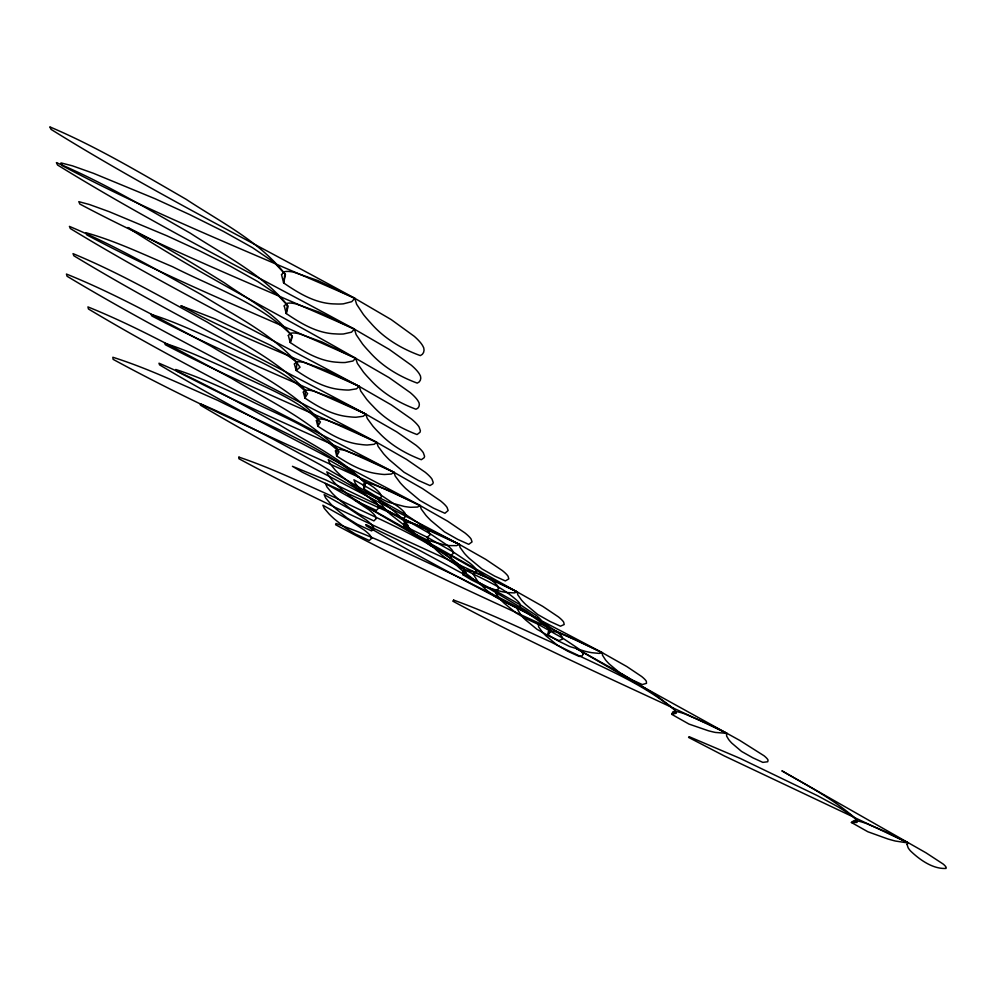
<?xml version="1.0" encoding="UTF-8"?>
<svg xmlns="http://www.w3.org/2000/svg" width="996" height="996" viewBox="0 0 996 996"><rect width="100%" height="100%" fill="white"/><g stroke="black" fill="none" stroke-linecap="round" stroke-linejoin="round"><path stroke-width="1.49" d="M365.482 483.222L363.241 484.392L364.225 489.086L374.745 495.535L388.34 502.183L404.115 506.416A119.383 23.344 28.8 0 0 410.701 507.288L417.523 507.064L420.163 505.582L447.702 521.232L464.933 532.922A33.64 6.474 28.1 0 1 471.108 539.06L472.042 541.911L468.743 544.326L457.774 539.409L444.502 531.864L431.031 520.647A118.063 23.331 27.7 0 1 425.902 515.318L421.208 509.006L420.163 505.582C333.125 459.032 244.331 415.444 159.534 364.847L159.024 363.216C200.445 380.846 239.725 403.094 279.179 424.645C308.648 442.896 341.329 457.936 365.482 483.384L364.225 489.086L364.623 482.089C321.745 445.511 267.575 425.454 217.701 400.367C183.077 385.278 148.914 368.645 112.834 357.253L113.108 359.344C212.696 413.552 317.687 457.226 420.163 505.582L392.001 491.787L373.288 484.467A33.727 6.474 28.4 0 0 365.482 483.222M541.774 621.666L541.177 623.484L538.263 624.343L526.647 619.039L516.003 612.901L504.163 603.203A108.004 19.547 27.3 0 1 499.793 598.683L495.971 593.454L495.386 590.715L475.914 581.166L460.189 568.841A110.593 20.493 27.5 0 1 455.508 564.06L451.3 558.47L450.478 555.494L430.583 545.758L414.099 532.823A113.37 21.501 27.8 0 1 409.082 527.768L404.451 521.78L403.368 518.555L383.062 508.62L365.744 495.049A116.358 22.572 28.1 0 1 360.365 489.683L355.286 483.284L353.916 479.773L381.182 495.249L398.487 506.889A33.204 6.262 28.4 0 1 404.911 513.065L406.119 515.978L403.368 518.555L429.861 533.57L446.494 544.737A32.333 5.976 28.1 0 1 452.533 550.564L453.504 553.253L450.478 555.494L476.225 570.061L492.248 580.793A31.536 5.702 27.9 0 1 497.9 586.308L498.672 588.785L495.386 590.715L520.435 604.871L535.885 615.192A30.789 5.453 27.6 0 1 541.202 620.408L541.774 621.666L556.963 631.8A30.44 5.329 27.5 0 1 562.105 636.88L562.591 639.071L558.98 640.59L548.896 636.008L536.956 629.273L525.415 619.798A106.784 19.098 27.2 0 1 521.182 615.416L516.974 608.444L520.472 605.942L519.8 603.551A31.162 5.578 27.7 0 0 514.322 598.185C491.115 578.415 459.505 572.102 437.406 551.049A111.963 20.991 27.6 0 1 432.563 546.132L428.156 540.342L427.209 537.255L407.103 527.419L390.208 514.16A114.839 22.037 27.9 0 1 385.016 508.956L380.173 502.768L378.953 499.407L358.411 489.372L340.657 475.453A117.939 23.132 28.2 0 1 335.104 469.925L329.776 463.302L328.257 459.642L355.933 475.366L373.575 487.243A33.652 6.412 28.6 0 1 380.211 493.618L381.543 496.643L378.953 499.407L405.82 514.646L422.79 526.037A32.756 6.113 28.3 0 1 429.015 532.051L430.098 534.84L427.209 537.255L453.317 552.033L469.651 562.977A31.934 5.839 28 0 1 475.49 568.654L476.349 571.231L473.162 574.107L477.906 581.577A109.286 20.02 27.4 0 0 482.425 586.208C498.884 603.14 522.962 608.183 541.774 621.666M907.057 844.421L908.115 847.758A101.816 16.322 25.5 0 0 910.456 850.883C919.794 859.872 932.966 869.197 946.013 868.437L946.2 867.715A28.896 4.594 25.8 0 0 943.15 864.03L925.969 852.8L781.86 770.804C807.519 785.707 834.461 799.539 856.572 819.534L856.996 822.422L851.418 822.484L853.796 820.716L857.506 820.953A28.834 4.619 26 0 1 866.259 823.48L883.913 830.938L908.364 843.027L907.057 844.421M459.318 544.389L460.127 547.514L464.397 553.353A113.992 21.775 27.5 0 0 469.178 558.32L481.915 568.878L494.701 576.124L505.358 580.929L508.819 578.863L508.072 576.273A32.482 6.051 27.9 0 0 502.295 570.534L485.824 559.428L459.318 544.389C372.902 498.349 284.756 455.247 200.545 405.223L200.208 403.704C241.58 421.283 280.884 443.357 320.351 464.771C349.509 482.699 381.879 497.365 405.907 522.29L404.364 527.581L414.473 533.756L427.645 540.218L443.17 544.575A115.001 21.837 28.5 0 0 449.719 545.596L456.579 545.634L459.318 544.389L432.04 531.005L413.788 523.772A32.557 6.051 28.1 0 0 406.057 522.377L403.716 523.336L404.364 527.581L408.024 525.465L404.015 520.671L379.327 505.669L325.841 479.948L292.426 466.302L302.398 472.291L321.795 481.703L459.318 544.389M317.973 418.295L317.836 426.213C330.772 434.729 344.604 442.722 360.315 444.39A128.932 26.88 29.3 0 0 367.175 445.013L374.172 444.303L376.762 442.361L406.455 459.343L425.18 472.229A36.167 7.433 28.5 0 1 432.027 479.163L433.223 482.5L432.812 483.782L430.011 485.575L418.295 480.408L404.027 472.241L389.224 459.691A127.04 26.929 28.1 0 1 383.497 453.653L378.119 446.395L376.762 442.361C273.327 387.481 167.49 336.623 67.081 276.266L66.446 274.062C116.457 294.206 163.618 320.787 211.065 346.222C247.693 368.42 287.881 387.133 317.973 418.295M366.13 524.631L366.092 525.751C443.108 571.206 523.498 610.697 602.381 652.754L626.845 666.573L641.611 676.483A30.403 5.316 27.1 0 1 646.342 681.326L646.491 683.343L642.296 684.551L632.124 679.919L620.309 673.246L609.378 664.095A106.784 18.999 26.8 0 1 605.531 659.925L602.443 655.156L602.381 652.754L576.672 640.079L559.017 632.883A30.415 5.316 27.3 0 0 551.099 631.066L548.348 631.551L547.937 634.763L557.162 640.366L569.6 646.491L585.088 651.284A106.983 19.161 27.6 0 0 591.823 652.691L599.131 653.401L602.381 652.754C513.376 610.349 422.453 571.53 335.627 524.743L335.963 523.448C379.115 538.936 420.374 559.229 461.82 578.688C491.9 594.948 525.141 607.436 550.763 630.63L547.937 634.763L551.012 631.103L543.169 622.799L526.56 610.909L476.325 580.929L419.764 550.527L366.13 524.631M281.507 274.672L283.623 282.926C299.061 293.471 315.844 303.755 335.191 303.942A159.883 40.238 30.5 0 0 343.408 303.83L351.762 301.676L354.788 298.314C253.258 242.588 149.437 190.609 51.057 129.38L49.8 126.866C97.259 146.985 141.669 173.653 186.252 199.362C220.415 222.021 259.197 240.995 284.893 273.875L283.623 282.926L285.466 274.572L274.199 262.458L252.511 247.668L223.365 231.358L189.863 214.675L155.09 198.739L93.537 173.341L72.335 165.797L61.005 162.921L62.101 165.573C156.646 216.02 257.043 254.627 354.788 298.314L391.204 319.591L414.212 336.275A44.297 11.031 29.2 0 1 422.665 345.712C425.08 348.998 424.396 354.028 420.337 355.609C401.363 348.749 383.721 338.179 370.475 322.704A156.26 40.55 28.6 0 1 363.353 314.437L356.605 304.253L354.788 298.314L317.849 280.561L293.683 272.157A44.534 11.018 29.6 0 0 283.997 271.958L281.507 274.672M336.934 448.549L336.698 456.019C349.223 464.285 362.669 471.855 377.808 473.76A124.014 25.012 29.1 0 0 384.506 474.494L391.391 474.034L393.98 472.316L422.565 488.625L440.543 500.888A34.86 6.922 28.3 0 1 447.067 507.425L448.138 510.512L444.926 513.264L433.596 508.221L419.839 500.378L405.696 488.513A122.408 25.037 27.9 0 1 400.243 482.823L395.2 476.051L393.98 472.316C291.94 418.332 187.572 368.271 88.445 308.997L87.947 306.917C137.448 326.912 184.223 353.082 231.284 378.169C267.414 399.919 306.98 418.208 336.934 448.549M284.234 305.921L286.238 313.528C301.091 323.588 317.164 333.324 335.652 333.897A152.612 36.864 30.2 0 0 343.52 333.971L351.526 332.178L354.414 329.153C255.2 274.983 153.77 224.436 57.544 165L56.398 162.622C102.899 182.293 146.499 208.201 190.298 233.176C223.826 255.101 261.662 273.427 287.358 305.025L286.238 313.528L288.18 306.158L277.834 295.14L257.703 281.507L230.586 266.343L199.349 250.743L166.867 235.778L109.299 211.725L89.428 204.516L78.809 201.665L79.829 204.043C168.673 251.266 262.72 287.956 354.414 329.153L389.274 349.422L411.311 365.196A42.405 10.122 29.1 0 1 419.428 374.048C421.744 377.061 421.109 381.767 417.249 383.111C399.172 376.438 382.277 366.466 369.454 351.849A149.425 37.101 28.5 0 1 362.631 344.118L356.157 334.631L354.414 329.153L319.056 312.109L295.924 303.88A42.616 10.109 29.5 0 0 286.624 303.494L284.234 305.921M288.33 335.49L290.209 342.512C304.527 352.123 319.953 361.374 337.669 362.283A145.964 33.901 30 0 0 345.226 362.507L352.908 361.025L355.684 358.311C279.901 314.661 201.018 275.108 127.799 227.511C161.24 243.821 192.963 263.467 224.623 282.964C248.041 299.522 275.344 313.068 292.438 336.81L290.209 342.512L291.99 335.577C259.234 302.722 213.269 287.408 172.594 266.729C144.034 254.69 115.872 241.069 85.942 232.715L86.889 234.969C173.939 281.295 265.932 317.662 355.684 358.311L389.112 377.658L410.252 392.611A40.662 9.325 28.9 0 1 418.034 400.927C420.287 403.691 419.64 408.123 415.967 409.232C398.724 402.758 382.526 393.32 370.101 379.488A143.15 34.076 28.4 0 1 363.552 372.23L357.352 363.378L355.684 358.311L321.795 341.914L299.584 333.872A40.848 9.325 29.3 0 0 290.645 333.299L288.33 335.49M238.94 457.127L238.866 458.695C329.377 507.624 424.346 547.825 517.248 591.935L542.745 606.365L558.407 616.885A31.399 5.665 27.5 0 1 563.699 622.201L564.197 624.529L560.462 626.198L550.066 621.479L537.753 614.52L525.851 604.647A110.22 20.343 27.2 0 1 521.493 600.053L517.733 594.712L517.248 591.935L415.83 535.524L355.261 500.191L404.675 527.93L438.813 549.306L462.219 566.961L466.091 572.426L462.841 574.655L462.63 570.895L465.132 570.16A31.449 5.677 27.8 0 1 472.901 571.741L490.791 578.925L517.248 591.935L514.31 592.906L507.3 592.558A110.855 20.455 28.1 0 1 500.714 591.375L485.301 586.831L471.133 579.722L462.841 574.655L464.646 569.525C426.686 537.404 378.754 519.9 334.855 497.49C303.17 483.421 271.846 468.195 238.94 457.127M294.393 363.963L296.161 370.462C309.98 379.663 324.808 388.477 341.802 389.66A139.851 31.274 29.7 0 0 349.086 390.034L356.506 388.826L359.195 386.386L391.291 404.886L411.572 419.104A39.056 8.628 28.8 0 1 419.055 426.923L420.399 430.77L419.988 432.301L417.05 434.555C400.566 428.268 385.016 419.304 372.977 406.194A137.361 31.411 28.3 0 1 366.702 399.371L360.764 391.092L359.195 386.386C262.683 334.27 164.079 285.653 70.355 228.557L69.421 226.391C115.026 245.489 157.928 270.451 201.055 294.48C234.048 315.446 270.862 332.95 296.982 362.768L296.161 370.462L300.057 367.213L295.949 361.486L285.479 353.929L270.352 345.214L214.924 318.857L180.886 305.71C237.82 336.872 300.033 359.307 359.195 386.386L326.638 370.587L305.286 362.731A39.218 8.615 29.1 0 0 296.659 362.009L294.393 363.963M303.319 392.063L304.938 398.076C318.272 406.953 332.627 415.27 348.936 416.739A134.199 28.946 29.5 0 0 355.983 417.237L363.167 416.291L365.793 414.112L396.645 431.828L416.141 445.349A37.562 7.993 28.6 0 1 423.312 452.707L424.582 456.305L424.172 457.699L421.32 459.716C405.521 453.653 390.606 445.075 378.928 432.638A132.02 29.046 28.2 0 1 372.927 426.213L367.275 418.469L365.793 414.112C268.26 361.797 168.561 313.105 73.829 255.76L73.032 253.644C119.483 272.867 163.257 297.991 207.268 322.144C240.995 343.172 278.382 360.789 305.548 390.507L304.938 398.076L307.627 393.582C283.337 368.632 248.465 357.464 218.136 341.603C195.988 332.017 174.126 321.422 151.006 314.363L151.915 316.006C221.486 352.248 294.38 381.742 365.793 414.112L334.469 398.873L313.889 391.167A37.699 7.993 29 0 0 305.535 390.308L303.319 392.063M583.034 654.148L582.274 655.779L579.224 656.476L567.82 651.247L557.461 645.271L546.182 636.021A105.588 18.65 27.1 0 1 542.085 631.763L538.637 626.858L538.263 624.343L562.64 638.087L577.556 648.035A30.104 5.217 27.4 0 1 582.548 652.978L583.034 654.148M316.379 420.648L317.836 426.213L320.426 421.968C295.961 397.578 261.55 386.348 231.408 370.587C209.359 360.988 187.584 350.418 164.589 343.222L165.423 344.778C234.209 380.709 306.195 410.14 376.762 442.361L346.571 427.633L326.688 420.075A36.292 7.433 28.8 0 0 318.583 419.104L316.379 420.648M335.453 450.902L336.698 456.019L339.063 451.761C312.943 426.761 277.237 414.759 245.601 398.313C222.544 388.216 199.773 377.16 175.757 369.491L176.454 371.01C247.257 408.26 321.359 438.85 393.98 472.316L364.835 458.073L345.575 450.653A34.972 6.922 28.6 0 0 337.644 449.545L335.453 450.902M371.608 538.288L369.304 540.517L355.149 533.918L345.5 527.955L334.295 518.941A107.406 19.198 28.1 0 1 329.19 514.085L324.285 508.346L322.878 505.221L348.127 519.451L364.25 530.084A30.702 5.341 28.4 0 1 370.363 535.686L371.608 538.288M373.923 528.577L371.558 530.918L357.078 524.195L347.231 518.082L335.776 508.794A109.859 20.082 28.1 0 1 330.56 503.789L325.568 497.838L324.136 494.601L349.945 509.18L366.416 520.099A31.386 5.578 28.4 0 1 372.653 525.876L373.923 528.577M376.351 518.418L373.911 520.896L359.095 514.023L349.036 507.748L337.333 498.187A112.424 21.028 28.2 0 1 332.004 493.02L326.9 486.857L325.443 483.483L351.849 498.436L368.694 509.653A32.109 5.839 28.5 0 1 375.056 515.617L376.351 518.418M378.891 507.786L376.376 510.4L361.212 503.391L350.916 496.954L338.964 487.081A115.113 22.049 28.2 0 1 333.523 481.74L328.307 475.366L326.812 471.855L353.841 487.169L371.072 498.71A32.868 6.113 28.5 0 1 377.584 504.872L378.891 507.786M726.482 733.853L726.669 736.193L728.599 739.418A103.845 17.691 26.2 0 0 731.786 743.116L741.534 751.42L752.852 757.807L762.849 762.388L767.729 761.741L768.041 760.097A29.531 4.955 26.6 0 0 764.057 755.777L739.804 740.439L632.46 681.077L576.871 648.794L622.911 674.454L653.849 693.702L673.931 708.953L676.284 713.223L671.702 714.319L672.935 711.754L676.072 711.592A29.507 4.98 26.7 0 1 684.302 713.709L707.421 723.594L726.893 733.342L726.482 733.853M453.641 600.102L452.819 601.161C542.098 649.33 635.46 689.506 726.893 733.342L715.365 732.433A103.534 17.928 27 0 1 708.33 730.74L688.995 724.08L671.702 714.319L675.686 710.883C639.158 680.218 592.894 663.772 550.9 641.972C518.754 627.443 486.895 612.017 453.641 600.102M689.344 736.779L688.56 737.401L724.279 755.927L908.364 843.027L895.354 841.022A100.857 16.646 26.2 0 1 887.834 838.956L867.865 831.76L851.418 822.484L857.432 821.327L852.315 815.836L838.259 806.959L817.604 795.742L740.289 758.454L689.344 736.779"/></g></svg>
